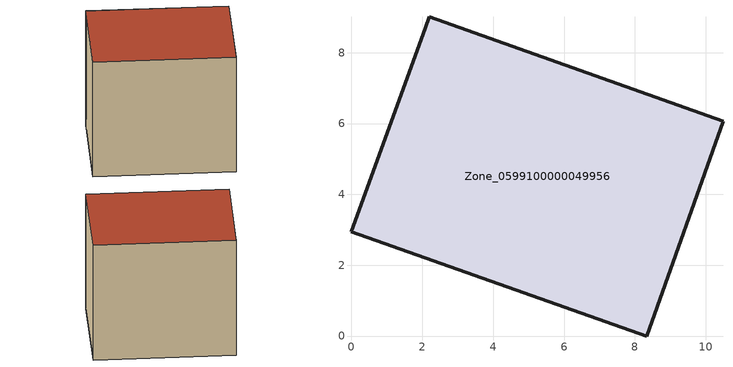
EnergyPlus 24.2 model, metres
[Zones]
Zone_0599100000049956
 floor ground (C_G): 2.08,8.7 2.19,9.01 10.49,6.07 8.34,0 0,2.95 z0.48
 wall outside (C_F): 8.34,0 10.49,6.07 2.19,9.01 2.08,8.7 0,2.95 8.34,0 z0.48:8.58
 roof outside (C_R): 2.19,9.01 2.08,8.7 0,2.95 8.34,0 10.49,6.07 z8.58
[BUILDING]
Pand.0599100000049956: North Axis=0; Terrain=City; Loads Convergence Tolerance Value=0.04; Temperature Convergence Tolerance Value=0.4; Solar Distribution=FullExterior; Maximum Number of Warmup Days=25; Minimum Number of Warmup Days=1
[Site:Location]
Rotterdam.The.Hague.AP_ZH_NLD Design_Conditions: Latitude=51.96; Longitude=4.45; Time Zone=1; Elevation=-4.5
[SITE:GROUNDTEMPERATURE:BUILDINGSURFACE]
18, 18, 18, 18, 18, 18, 18, 18, 18, 18, 18, 18
[MATERIAL] Thermal Absorptance=0.9; Solar Absorptance=0.7; Visible Absorptance=0.7
Name | Roughness | Thickness | Conductivity | Density | Specific Heat
G.TI.1965-1974 | MediumSmooth | 0.15 | 0.882353 | 540 | 1210
F.TI.1965-1974 | Rough | 0.3 | 0.697674 | 1920 | 840
R.TI.1965-1974 | MediumRough | 0.2 | 0.232558 | 1500 | 1000
[CONSTRUCTION]
C_G: G.TI.1965-1974
C_F: F.TI.1965-1974
C_R: R.TI.1965-1974
[ZONE]
Zone_0599100000049956: Type=1; Multiplier=1; Ceiling Height=Autocalculate; Volume=Autocalculate; Floor Area=autocalculate; Part of Total Floor Area=Yes
[ZONEINFILTRATION:DESIGNFLOWRATE]
Infil_Zone_0599100000049956: Zone or ZoneList or Space or SpaceList=Zone_0599100000049956; Schedule=AlwaysOn; Design Flow Rate Calculation Method=Flow/Area; Flow Rate per Floor Area=0.003; Constant Term Coefficient=1; Temperature Term Coefficient=0; Velocity Term Coefficient=0; Velocity Squared Term Coefficient=0
[HVACTEMPLATE:ZONE:IDEALLOADSAIRSYSTEM]
Zone_0599100000049956: Maximum Heating Supply Air Temperature=50; Minimum Cooling Supply Air Temperature=13; Maximum Heating Supply Air Humidity Ratio=0.0156; Minimum Cooling Supply Air Humidity Ratio=0.0077; Heating Limit=NoLimit; Cooling Limit=NoLimit; Dehumidification Control Type=ConstantSensibleHeatRatio; Cooling Sensible Heat Ratio=0.7; Dehumidification Setpoint=60; Humidification Control Type=None; Humidification Setpoint=30; Outdoor Air Method=None; Outdoor Air Flow Rate per Person=0.00944; Outdoor Air Flow Rate per Zone Floor Area=0; Outdoor Air Flow Rate per Zone=0; Demand Controlled Ventilation Type=None; Outdoor Air Economizer Type=NoEconomizer; Heat Recovery Type=None; Sensible Heat Recovery Effectiveness=0.7; Latent Heat Recovery Effectiveness=0.65
[ZONECONTROL:THERMOSTAT]
ThermostatControl_Zone_0599100000049956: Zone or ZoneList=Zone_0599100000049956; Control Type Schedule=DualSetpointControlType; Control 1=Thermostat_Zone_0599100000049956; Temperature Difference Between Cutout And Setpoint=0
[THERMOSTATSETPOINT:DUALSETPOINT]
Thermostat_Zone_0599100000049956: Heating Setpoint Temperature Schedule=HeatingSetpoint_Zone_0599100000049956; Cooling Setpoint Temperature Schedule=CoolingSetpoint_Zone_0599100000049956
[SCHEDULE:COMPACT]
HeatingSetpoint_Zone_0599100000049956: Through: 12/31, For: AllDays, Until: 24:00, 21
CoolingSetpoint_Zone_0599100000049956: Through: 12/31, For: AllDays, Until: 24:00, 24
DualSetpointControlType: Through: 12/31, For: AllDays, Until: 24:00, 4
AlwaysOn: Through: 12/31, For: AllDays, Until: 24:00, 1
